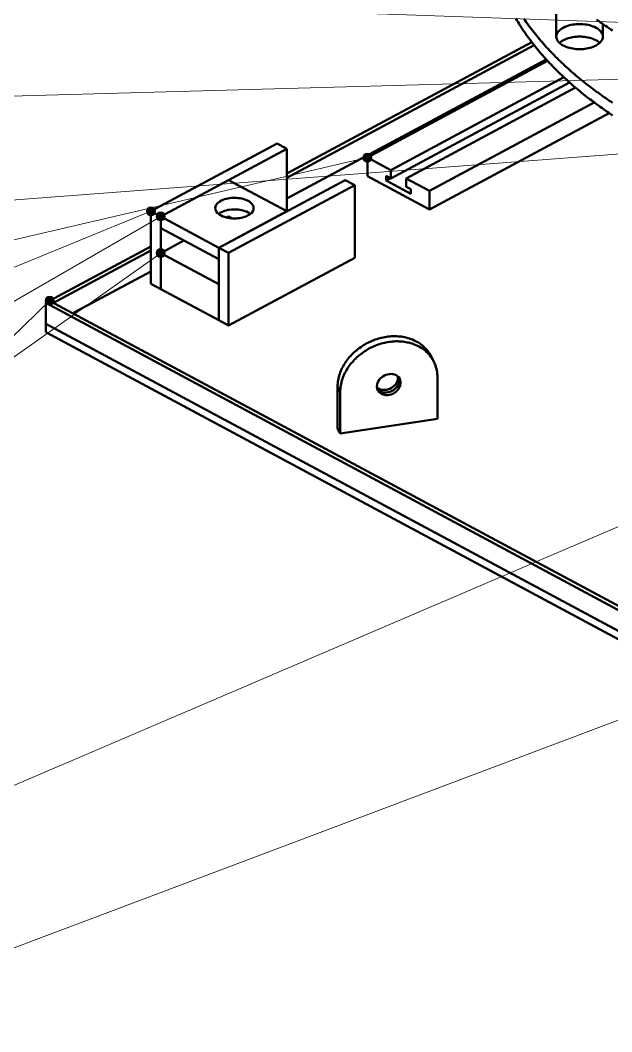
# Model space of a CAD drawing. Header units: millimetres. Extents: x 0 to 841, y 0 to 594.
# Drawn here: x 162.2 to 253.8, y 131.4 to 288.1 of the extents above; entities that cross this region are included whole.
import ezdxf

# ---------------------------------------------------------------- set-up
doc = ezdxf.new("R2010")
doc.units = ezdxf.units.MM
for name, color, linetype, lineweight in [('ACH', 7, 'CONTINUOUS', 13), ('COTA', 7, 'CONTINUOUS', 18), ('VIS', 7, 'CONTINUOUS', 50)]:
    doc.layers.add(name, color=color, linetype=linetype, lineweight=lineweight)

msp = doc.modelspace()

# ---------------------------------------------------------------- hatches: boundary and pattern name
at = {"layer": 'ACH'}
h = msp.add_hatch(color=7, dxfattribs=at)
h.dxf.hatch_style = 1
h.paths.add_polyline_path([(216.62, 266.82), (216.49, 267.23), (216.14, 267.49), (215.71, 267.49), (215.36, 267.23), (215.22, 266.82), (215.36, 266.41), (215.71, 266.16), (216.14, 266.16), (216.49, 266.41)])
h = msp.add_hatch(color=7, dxfattribs=at)
h.dxf.hatch_style = 1
h.paths.add_polyline_path([(183.11, 258.51), (182.98, 258.92), (182.63, 259.18), (182.2, 259.18), (181.85, 258.92), (181.71, 258.51), (181.85, 258.1), (182.2, 257.85), (182.63, 257.85), (182.98, 258.1)])
h = msp.add_hatch(color=7, dxfattribs=at)
h.dxf.hatch_style = 1
h.paths.add_polyline_path([(184.62, 257.7), (184.48, 258.12), (184.13, 258.37), (183.7, 258.37), (183.35, 258.12), (183.22, 257.7), (183.35, 257.29), (183.7, 257.04), (184.13, 257.04), (184.48, 257.29)])
h = msp.add_hatch(color=7, dxfattribs=at)
h.dxf.hatch_style = 1
h.paths.add_polyline_path([(184.62, 252.04), (184.48, 252.45), (184.13, 252.71), (183.7, 252.71), (183.35, 252.45), (183.22, 252.04), (183.35, 251.63), (183.7, 251.37), (184.13, 251.37), (184.48, 251.63)])
h = msp.add_hatch(color=7, dxfattribs=at)
h.dxf.hatch_style = 1
h.paths.add_polyline_path([(167.43, 244.64), (167.3, 245.05), (166.95, 245.31), (166.52, 245.31), (166.17, 245.05), (166.03, 244.64), (166.17, 244.23), (166.52, 243.98), (166.95, 243.98), (167.3, 244.23)])

# ---------------------------------------------------------------- linework, layer by layer
at = {"layer": 'COTA'}
for p, q in [((355.28, 284.25), (74, 294.15)), ((323.61, 280.89), (74, 273.92)), ((370.31, 276.19), (73.99, 253.64)), ((215.92, 266.82), (73.9, 233.76)), ((183.92, 257.7), (73.46, 193.91)), ((182.41, 258.51), (73.7, 213.9)), ((183.92, 252.04), (73.27, 173.74)), ((166.73, 244.64), (72.87, 153.74)), ((323.61, 239.16), (73.68, 132.05)), ((323.61, 205.6), (73.74, 111.41))]:
    msp.add_line(p, q, dxfattribs=at)
for centre in [(215.92, 266.82), (182.41, 258.51), (183.92, 257.7), (183.92, 252.04), (166.73, 244.64)]:
    msp.add_circle(centre, 0.7, dxfattribs=at)
at = {"layer": 'VIS'}
for points in [[(245.17, 293.53), (245.17, 285.57)], [(238.9, 288.39), (239.07, 288.1), (239.24, 287.82), (239.41, 287.53), (239.59, 287.25), (239.77, 286.97), (239.96, 286.69), (240.14, 286.41), (240.33, 286.14), (240.52, 285.86), (240.72, 285.59), (240.92, 285.32), (241.11, 285.05), (241.32, 284.78), (241.52, 284.52), (241.73, 284.26), (241.93, 283.99), (242.14, 283.74), (242.36, 283.48), (242.57, 283.22), (242.79, 282.97), (243.01, 282.71), (243.23, 282.46), (243.45, 282.21), (243.67, 281.96), (243.9, 281.72), (244.13, 281.47), (244.36, 281.23), (244.59, 280.99), (244.82, 280.75), (245.06, 280.51), (245.29, 280.28), (245.53, 280.04), (245.77, 279.81), (246.01, 279.58), (246.26, 279.35), (246.5, 279.12), (246.75, 278.9), (247, 278.67), (247.24, 278.45), (247.49, 278.23), (247.75, 278.01), (248, 277.79), (248.25, 277.58), (248.51, 277.36), (248.77, 277.15), (249.03, 276.93), (249.29, 276.72), (249.55, 276.52), (249.81, 276.31), (250.07, 276.1), (250.34, 275.9), (250.6, 275.7), (250.87, 275.49), (251.14, 275.29), (251.41, 275.1), (251.68, 274.9), (251.95, 274.7), (252.22, 274.51), (252.49, 274.32), (252.77, 274.13), (253.04, 273.94), (253.32, 273.75), (253.59, 273.56), (253.87, 273.37)], [(240.14, 288.35), (240.33, 288.07), (240.52, 287.8), (240.72, 287.53), (240.92, 287.26), (241.11, 286.99), (241.32, 286.72), (241.52, 286.46), (241.73, 286.19), (241.93, 285.93), (242.14, 285.67), (242.36, 285.41), (242.57, 285.16), (242.79, 284.9), (243.01, 284.65), (243.23, 284.4), (243.45, 284.15), (243.67, 283.9), (243.9, 283.66), (244.13, 283.41), (244.36, 283.17), (244.59, 282.93), (244.82, 282.69), (245.06, 282.45), (245.29, 282.21), (245.53, 281.98), (245.77, 281.75), (246.01, 281.52), (246.26, 281.29), (246.5, 281.06), (246.75, 280.83), (247, 280.61), (247.24, 280.39), (247.49, 280.17), (247.75, 279.95), (248, 279.73), (248.25, 279.51), (248.51, 279.3), (248.77, 279.08), (249.03, 278.87), (249.29, 278.66), (249.55, 278.45), (249.81, 278.24), (250.07, 278.04), (250.34, 277.83), (250.6, 277.63), (250.87, 277.43), (251.14, 277.23), (251.41, 277.03), (251.68, 276.84), (251.95, 276.64), (252.22, 276.45), (252.49, 276.25), (252.77, 276.06), (253.04, 275.87), (253.32, 275.68), (253.59, 275.5), (253.87, 275.31)], [(245.17, 285.57), (245.2, 285.83), (245.29, 286.07), (245.43, 286.3), (245.6, 286.49), (245.8, 286.67), (246.01, 286.82), (246.24, 286.95), (246.48, 287.06), (246.72, 287.16), (246.97, 287.25), (247.22, 287.32), (247.48, 287.38), (247.73, 287.43), (247.99, 287.46), (248.25, 287.49), (248.52, 287.5), (248.78, 287.51), (249.04, 287.5), (249.3, 287.49), (249.56, 287.46), (249.82, 287.43), (250.08, 287.38), (250.34, 287.32), (250.59, 287.25), (250.84, 287.16), (251.08, 287.06), (251.32, 286.95), (251.54, 286.82), (251.76, 286.67), (251.95, 286.49), (252.13, 286.3), (252.27, 286.07), (252.36, 285.83), (252.39, 285.57)], [(251.41, 288.22), (251.68, 288.02), (251.95, 287.83), (252.22, 287.63), (252.49, 287.44), (252.77, 287.25), (253.04, 287.06), (253.32, 286.87), (253.59, 286.68), (253.87, 286.5)], [(252.39, 287.51), (252.39, 285.57)], [(251.33, 284.2), (251.1, 284.08), (250.85, 283.98), (250.6, 283.9), (250.35, 283.82), (250.1, 283.76), (249.84, 283.71), (249.58, 283.68), (249.32, 283.65), (249.05, 283.63), (248.79, 283.63), (248.53, 283.63), (248.26, 283.65), (248, 283.67), (247.74, 283.71), (247.48, 283.76), (247.23, 283.82), (246.97, 283.89), (246.72, 283.97), (246.48, 284.07), (246.24, 284.19), (246.02, 284.32), (245.8, 284.47), (245.6, 284.64), (245.43, 284.84), (245.29, 285.06), (245.2, 285.31), (245.17, 285.57)], [(245.65, 284.6), (245.85, 284.77), (246.06, 284.91), (246.28, 285.04), (246.52, 285.14), (246.76, 285.24), (247, 285.32), (247.25, 285.39), (247.5, 285.45), (247.75, 285.49), (248.01, 285.53), (248.26, 285.55), (248.52, 285.57), (248.78, 285.57), (249.04, 285.57), (249.29, 285.55), (249.55, 285.53), (249.8, 285.49), (250.06, 285.45), (250.31, 285.39), (250.56, 285.32), (250.8, 285.24), (251.04, 285.14), (251.27, 285.04), (251.5, 284.91), (251.71, 284.77), (251.91, 284.6)], [(252.39, 285.57), (252.36, 285.31), (252.27, 285.07), (252.13, 284.85), (251.96, 284.65), (251.77, 284.48), (251.56, 284.33), (251.33, 284.2)], [(203.45, 264.36), (241.37, 284.71)], [(203.45, 263.71), (241.72, 284.26)], [(203.45, 260.48), (243.6, 282.04)], [(215.92, 266.82), (243.82, 281.8)], [(219.53, 264.88), (246.34, 279.28)], [(219.53, 263.59), (247.23, 278.47)], [(221.93, 263.59), (248.15, 277.67)], [(225.54, 261.66), (251.05, 275.36)], [(225.54, 258.79), (253.35, 273.72)], [(182.41, 258.51), (201.95, 269)], [(183.92, 257.7), (203.45, 268.19)], [(203.45, 268.19), (201.95, 269)], [(203.45, 258.51), (203.45, 268.19)], [(215.92, 263.95), (215.92, 266.82)], [(215.92, 266.82), (219.53, 264.88)], [(219.53, 264.88), (219.53, 263.59)], [(183.92, 257.7), (194.43, 263.35)], [(192.93, 252.86), (212.47, 263.35)], [(203.45, 258.51), (194.43, 263.35)], [(213.97, 262.55), (212.47, 263.35)], [(215.92, 263.95), (225.54, 258.79)], [(218.81, 263.98), (218.81, 263.26)], [(218.81, 263.98), (219.53, 263.59)], [(218.81, 263.26), (219.47, 263.62)], [(221.93, 263.59), (225.54, 261.66)], [(221.93, 263.59), (221.93, 262.3)], [(194.43, 252.06), (213.97, 262.55)], [(213.97, 251.29), (213.97, 262.55)], [(218.81, 263.26), (222.65, 261.2)], [(221.93, 262.3), (222.65, 261.92)], [(222.65, 261.92), (222.65, 261.2)], [(192.36, 259), (192.4, 259.26), (192.51, 259.5), (192.67, 259.71), (192.87, 259.89), (193.09, 260.04), (193.32, 260.17), (193.56, 260.28), (193.81, 260.37), (194.07, 260.44), (194.33, 260.5), (194.59, 260.54), (194.85, 260.57), (195.12, 260.59), (195.39, 260.59), (195.65, 260.58), (195.92, 260.56), (196.18, 260.53), (196.44, 260.48), (196.7, 260.42), (196.95, 260.34), (197.2, 260.24), (197.44, 260.13)], [(225.54, 258.79), (225.54, 261.66)], [(198.31, 259), (198.27, 258.74), (198.16, 258.5), (198.01, 258.29), (197.81, 258.11), (197.6, 257.96), (197.37, 257.83), (197.13, 257.72), (196.89, 257.63), (196.63, 257.56), (196.38, 257.5), (196.12, 257.45), (195.86, 257.42), (195.6, 257.4), (195.34, 257.4), (195.07, 257.4), (194.81, 257.42), (194.55, 257.45), (194.29, 257.5), (194.04, 257.56), (193.79, 257.63), (193.54, 257.72), (193.3, 257.83), (193.07, 257.96), (192.86, 258.11), (192.67, 258.29), (192.51, 258.5), (192.4, 258.74), (192.36, 259)], [(192.87, 258.1), (193.09, 258.25), (193.32, 258.38), (193.57, 258.49), (193.82, 258.58), (194.07, 258.65), (194.33, 258.71), (194.59, 258.75), (194.86, 258.78), (195.12, 258.8), (195.39, 258.8), (195.65, 258.79), (195.92, 258.77), (196.18, 258.73), (196.44, 258.69), (196.7, 258.62), (196.95, 258.54), (197.2, 258.45), (197.44, 258.33)], [(197.44, 260.13), (197.65, 260), (197.85, 259.85), (198.03, 259.67), (198.18, 259.47), (198.28, 259.24), (198.31, 259)], [(183.92, 257.7), (182.41, 258.51)], [(182.41, 247.25), (182.41, 258.51)], [(183.92, 246.45), (183.92, 257.7)], [(192.93, 252.86), (183.92, 257.7)], [(183.92, 255.91), (183.92, 257.7)], [(192.93, 252.86), (203.45, 258.51)], [(194.15, 257.53), (194.43, 257.69)], [(194.95, 257.41), (194.43, 257.69)], [(197.44, 258.33), (197.5, 258.3), (197.56, 258.26), (197.62, 258.22), (197.68, 258.18), (197.74, 258.14), (197.8, 258.1)], [(192.93, 251.07), (183.92, 255.91)], [(183.92, 252.04), (187.52, 253.98)], [(166.73, 244.64), (182.41, 253.06)], [(167.34, 244.32), (182.41, 252.42)], [(194.43, 252.06), (192.93, 252.86)], [(192.93, 241.61), (192.93, 252.86)], [(192.93, 251.07), (192.93, 252.86)], [(192.93, 247.2), (183.92, 252.04)], [(183.92, 246.45), (183.92, 252.04)], [(194.43, 240.8), (194.43, 252.06)], [(194.43, 240.8), (213.97, 251.29)], [(170.34, 242.71), (182.41, 249.19)], [(183.92, 246.45), (182.41, 247.25)], [(192.93, 241.61), (183.92, 246.45)], [(192.93, 241.61), (192.93, 247.2)], [(166.13, 244.32), (166.73, 244.64)], [(166.73, 244.64), (320.6, 162.03)], [(166.73, 244.64), (167.34, 244.32)], [(166.13, 241.09), (166.13, 244.32)], [(166.13, 244.32), (320, 161.71)], [(194.43, 240.8), (192.93, 241.61)], [(166.13, 239.8), (166.13, 241.09)], [(166.13, 241.09), (320, 158.48)], [(166.13, 241.09), (320, 158.48)], [(166.13, 239.8), (320, 157.19)], [(211.3, 231.3), (211.3, 231.56), (211.32, 231.81), (211.35, 232.06), (211.38, 232.32), (211.43, 232.57), (211.49, 232.82), (211.56, 233.06), (211.63, 233.31), (211.72, 233.55), (211.81, 233.79), (211.92, 234.02), (212.03, 234.25), (212.15, 234.48), (212.27, 234.7), (212.41, 234.92), (212.54, 235.13), (212.69, 235.34), (212.84, 235.55), (213, 235.75), (213.17, 235.94), (213.34, 236.13), (213.51, 236.32), (213.7, 236.5), (213.88, 236.67), (214.07, 236.84), (214.27, 237.01), (214.47, 237.17), (214.67, 237.32), (214.88, 237.47), (215.09, 237.61), (215.31, 237.75), (215.53, 237.88), (215.75, 238.01), (215.98, 238.13), (216.21, 238.24), (216.44, 238.35), (216.67, 238.45), (216.91, 238.54), (217.15, 238.63), (217.39, 238.71), (217.64, 238.79), (217.88, 238.86), (218.13, 238.92), (218.38, 238.97), (218.63, 239.02), (218.88, 239.06), (219.14, 239.09), (219.39, 239.12), (219.65, 239.14), (219.9, 239.15), (220.16, 239.15), (220.41, 239.14), (220.67, 239.13), (220.92, 239.11), (221.18, 239.08), (221.43, 239.04), (221.68, 238.99), (221.93, 238.94), (222.18, 238.87), (222.42, 238.79), (222.66, 238.71), (222.9, 238.62), (223.14, 238.51), (223.37, 238.4), (223.59, 238.28), (223.81, 238.15), (224.02, 238.01), (224.23, 237.86), (224.43, 237.7), (224.62, 237.53), (224.81, 237.36), (224.99, 237.17), (225.15, 236.98), (225.31, 236.77), (225.46, 236.57), (225.59, 236.35), (225.72, 236.13)], [(211.72, 230.51), (211.72, 230.77), (211.74, 231.02), (211.77, 231.27), (211.8, 231.53), (211.85, 231.78), (211.91, 232.03), (211.98, 232.27), (212.05, 232.52), (212.14, 232.76), (212.23, 233), (212.34, 233.23), (212.45, 233.46), (212.57, 233.69), (212.69, 233.91), (212.83, 234.13), (212.97, 234.34), (213.11, 234.55), (213.26, 234.76), (213.42, 234.96), (213.59, 235.15), (213.76, 235.34), (213.93, 235.53), (214.12, 235.71), (214.3, 235.89), (214.49, 236.06), (214.69, 236.22), (214.89, 236.38), (215.09, 236.53), (215.3, 236.68), (215.51, 236.82), (215.73, 236.96), (215.95, 237.09), (216.17, 237.22), (216.4, 237.34), (216.63, 237.45), (216.86, 237.56), (217.09, 237.66), (217.33, 237.75), (217.57, 237.84), (217.81, 237.92), (218.06, 238), (218.3, 238.07), (218.55, 238.13), (218.8, 238.18), (219.05, 238.23), (219.31, 238.27), (219.56, 238.3), (219.81, 238.33), (220.07, 238.35), (220.32, 238.36), (220.58, 238.36), (220.83, 238.35), (221.09, 238.34), (221.34, 238.32), (221.6, 238.29), (221.85, 238.25), (222.1, 238.2), (222.35, 238.15), (222.6, 238.08), (222.84, 238), (223.08, 237.92), (223.32, 237.83), (223.56, 237.72), (223.79, 237.61), (224.01, 237.49), (224.23, 237.36), (224.44, 237.22), (224.65, 237.07), (224.85, 236.91), (225.04, 236.74), (225.23, 236.57), (225.41, 236.38), (225.57, 236.19), (225.73, 235.98), (225.88, 235.78), (226.01, 235.56), (226.14, 235.34)], [(225.72, 236.13), (226.14, 235.34)], [(226.14, 235.34), (226.26, 235.1), (226.36, 234.86), (226.45, 234.62), (226.53, 234.37), (226.6, 234.12), (226.66, 233.86), (226.7, 233.6), (226.73, 233.34), (226.75, 233.08), (226.75, 232.82)], [(217.4, 231.38), (217.42, 231.65), (217.49, 231.91), (217.6, 232.15), (217.74, 232.38), (217.91, 232.58), (218.11, 232.76), (218.32, 232.92), (218.55, 233.06), (218.8, 233.16), (219.05, 233.24), (219.32, 233.29), (219.58, 233.3), (219.85, 233.28), (220.11, 233.22), (220.36, 233.11), (220.58, 232.97), (220.77, 232.78), (220.92, 232.56)], [(217.41, 231.2), (217.62, 231.04), (217.86, 230.93), (218.12, 230.85), (218.39, 230.82), (218.65, 230.82), (218.92, 230.86), (219.18, 230.93), (219.42, 231.02), (219.66, 231.15), (219.88, 231.3), (220.08, 231.48), (220.26, 231.68), (220.41, 231.9), (220.53, 232.13), (220.61, 232.39), (220.65, 232.65), (220.64, 232.92)], [(220.8, 232.75), (220.86, 232.49), (220.86, 232.23), (220.82, 231.97), (220.73, 231.72), (220.61, 231.49), (220.46, 231.27), (220.28, 231.08), (220.09, 230.9), (219.87, 230.75), (219.64, 230.63), (219.39, 230.53), (219.14, 230.46), (218.88, 230.43), (218.61, 230.42), (218.35, 230.45), (218.1, 230.52), (217.86, 230.63), (217.64, 230.78), (217.46, 230.97)], [(220.92, 232.56), (221.02, 232.32), (221.07, 232.07), (221.07, 231.81), (221.02, 231.55), (220.93, 231.31), (220.81, 231.08), (220.66, 230.87), (220.49, 230.67), (220.29, 230.5), (220.08, 230.36), (219.85, 230.24), (219.61, 230.14), (219.36, 230.07), (219.1, 230.03), (218.84, 230.03), (218.58, 230.05), (218.33, 230.12), (218.09, 230.22), (217.88, 230.37), (217.69, 230.55), (217.55, 230.76)], [(226.75, 232.82), (226.75, 226.36)], [(211.3, 224.85), (211.3, 231.3)], [(211.72, 230.51), (211.3, 231.3)], [(211.72, 224.06), (211.72, 230.51)], [(217.55, 230.76), (217.5, 230.86), (217.46, 230.96), (217.43, 231.06), (217.41, 231.17), (217.4, 231.27), (217.4, 231.38)], [(226.75, 226.36), (211.72, 224.06)], [(211.72, 224.06), (211.3, 224.85)]]:
    msp.add_lwpolyline(points, dxfattribs=at)

doc.saveas('drawing.dxf')
